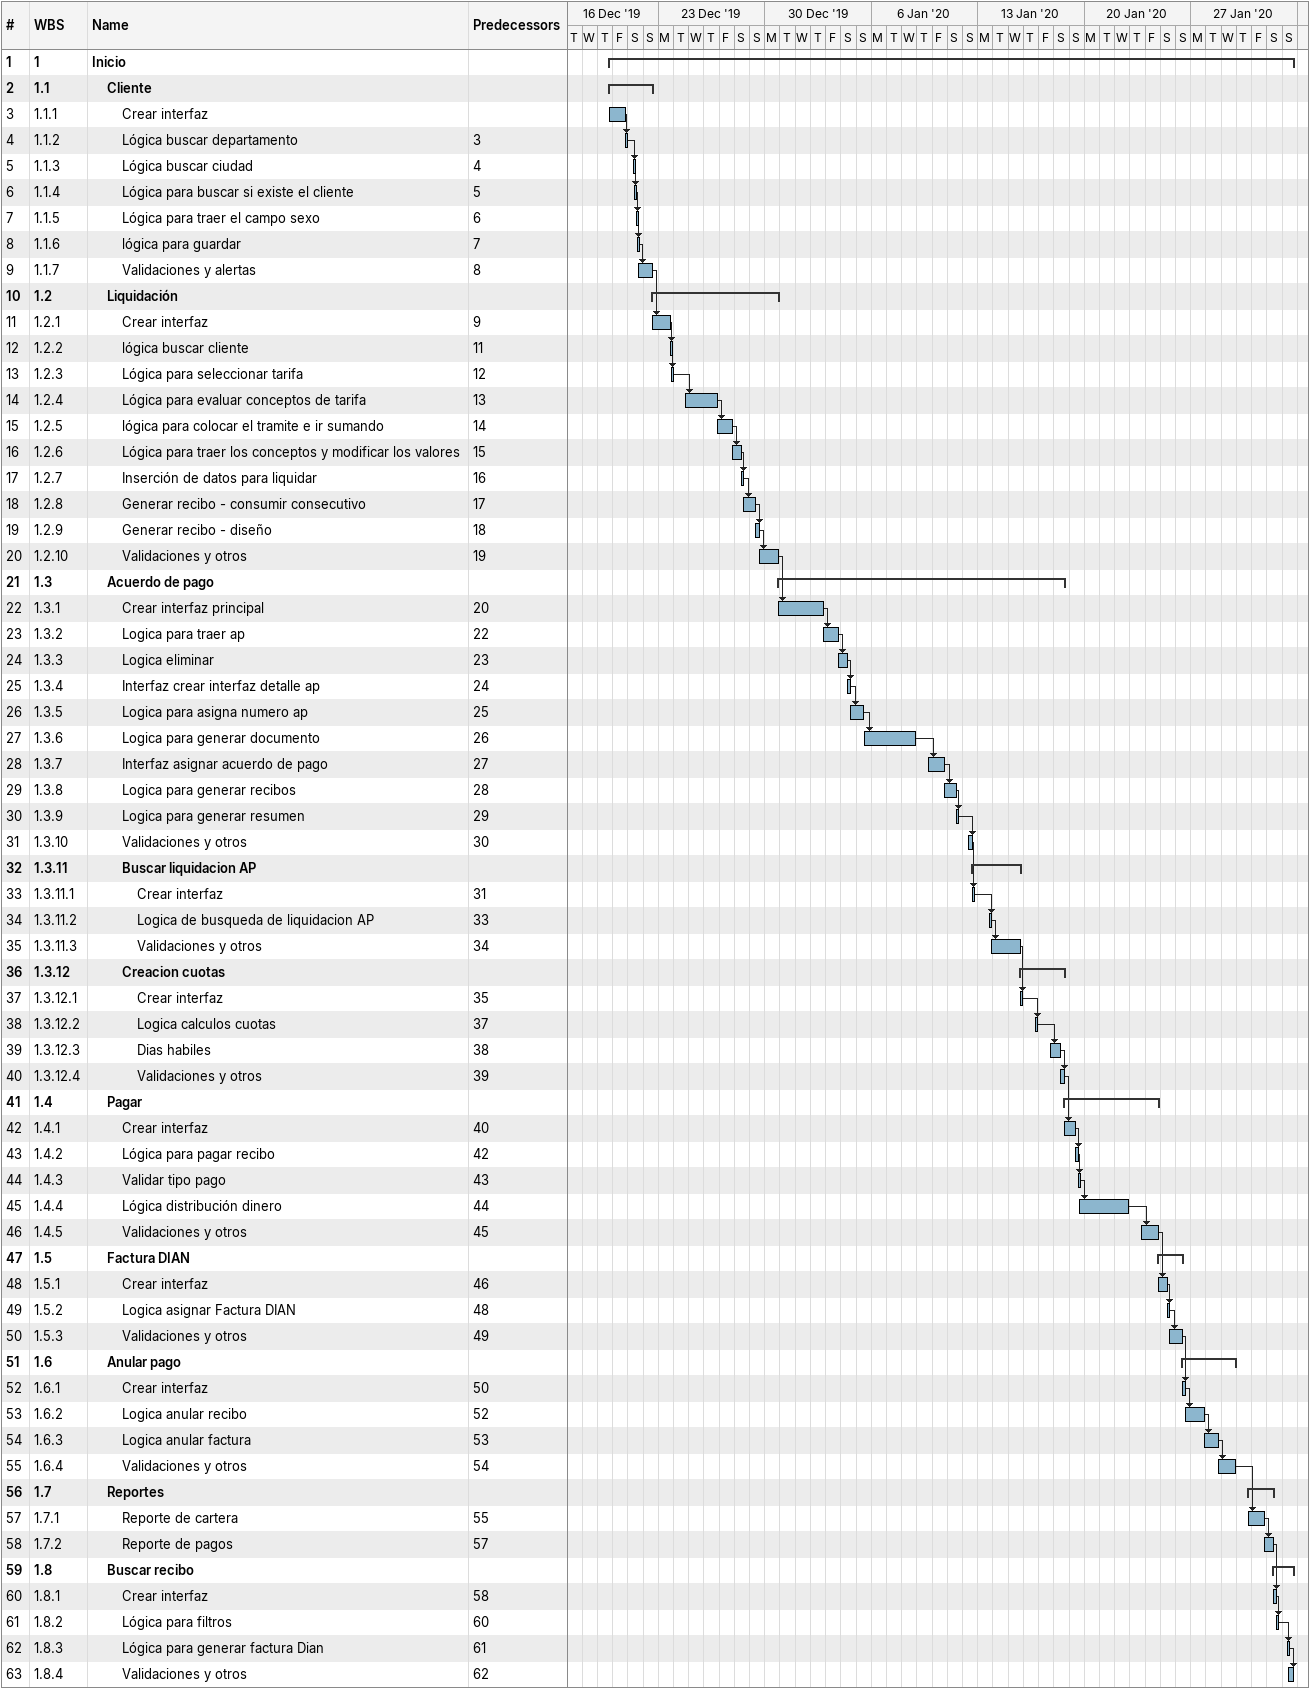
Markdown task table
| ID | WBS | Task | Start | Finish | Predecessors |
|---|---|---|---|---|---|
| 1 | 1 | **Inicio** | 2019-12-19 | 2020-02-02 |  |
| 2 | 1.1 | **Cliente** | 2019-12-19 | 2019-12-22 |  |
| 3 | 1.1.1 | Crear interfaz | 2019-12-19 | 2019-12-20 |  |
| 4 | 1.1.2 | Lógica buscar departamento | 2019-12-20 | 2019-12-20 | 3 |
| 5 | 1.1.3 | Lógica buscar ciudad | 2019-12-21 | 2019-12-21 | 4 |
| 6 | 1.1.4 | Lógica para buscar si existe el cliente | 2019-12-21 | 2019-12-21 | 5 |
| 7 | 1.1.5 | Lógica para traer el campo sexo | 2019-12-21 | 2019-12-21 | 6 |
| 8 | 1.1.6 | lógica para guardar | 2019-12-21 | 2019-12-21 | 7 |
| 9 | 1.1.7 | Validaciones y alertas | 2019-12-21 | 2019-12-22 | 8 |
| 10 | 1.2 | **Liquidación** | 2019-12-22 | 2019-12-30 |  |
| 11 | 1.2.1 | Crear interfaz | 2019-12-22 | 2019-12-23 | 9 |
| 12 | 1.2.2 | lógica buscar cliente | 2019-12-23 | 2019-12-23 | 11 |
| 13 | 1.2.3 | Lógica para seleccionar tarifa | 2019-12-23 | 2019-12-23 | 12 |
| 14 | 1.2.4 | Lógica para evaluar conceptos de tarifa | 2019-12-24 | 2019-12-26 | 13 |
| 15 | 1.2.5 | lógica para colocar el tramite e ir sumando | 2019-12-26 | 2019-12-27 | 14 |
| 16 | 1.2.6 | Lógica para traer los conceptos y modificar los valores | 2019-12-27 | 2019-12-28 | 15 |
| 17 | 1.2.7 | Inserción de datos para liquidar | 2019-12-28 | 2019-12-28 | 16 |
| 18 | 1.2.8 | Generar recibo - consumir consecutivo | 2019-12-28 | 2019-12-29 | 17 |
| 19 | 1.2.9 | Generar recibo - diseño | 2019-12-29 | 2019-12-29 | 18 |
| 20 | 1.2.10 | Validaciones y otros | 2019-12-29 | 2019-12-30 | 19 |
| 21 | 1.3 | **Acuerdo de pago** | 2019-12-30 | 2020-01-18 |  |
| 22 | 1.3.1 | Crear interfaz principal | 2019-12-30 | 2020-01-02 | 20 |
| 23 | 1.3.2 | Logica para traer ap | 2020-01-02 | 2020-01-03 | 22 |
| 24 | 1.3.3 | Logica eliminar | 2020-01-03 | 2020-01-04 | 23 |
| 25 | 1.3.4 | Interfaz crear interfaz detalle ap | 2020-01-04 | 2020-01-04 | 24 |
| 26 | 1.3.5 | Logica para asigna numero ap | 2020-01-04 | 2020-01-05 | 25 |
| 27 | 1.3.6 | Logica para generar documento | 2020-01-05 | 2020-01-08 | 26 |
| 28 | 1.3.7 | Interfaz asignar acuerdo de pago | 2020-01-09 | 2020-01-10 | 27 |
| 29 | 1.3.8 | Logica para generar recibos | 2020-01-10 | 2020-01-11 | 28 |
| 30 | 1.3.9 | Logica para generar resumen | 2020-01-11 | 2020-01-11 | 29 |
| 31 | 1.3.10 | Validaciones y otros | 2020-01-12 | 2020-01-12 | 30 |
| 32 | 1.3.11 | **Buscar liquidacion AP** | 2020-01-12 | 2020-01-15 |  |
| 33 | 1.3.11.1 | Crear interfaz | 2020-01-12 | 2020-01-12 | 31 |
| 34 | 1.3.11.2 | Logica de busqueda de liquidacion AP | 2020-01-13 | 2020-01-13 | 33 |
| 35 | 1.3.11.3 | Validaciones y otros | 2020-01-13 | 2020-01-15 | 34 |
| 36 | 1.3.12 | **Creacion cuotas** | 2020-01-15 | 2020-01-18 |  |
| 37 | 1.3.12.1 | Crear interfaz | 2020-01-15 | 2020-01-15 | 35 |
| 38 | 1.3.12.2 | Logica calculos cuotas | 2020-01-16 | 2020-01-16 | 37 |
| 39 | 1.3.12.3 | Dias habiles | 2020-01-17 | 2020-01-18 | 38 |
| 40 | 1.3.12.4 | Validaciones y otros | 2020-01-18 | 2020-01-18 | 39 |
| 41 | 1.4 | **Pagar** | 2020-01-18 | 2020-01-24 |  |
| 42 | 1.4.1 | Crear interfaz | 2020-01-18 | 2020-01-19 | 40 |
| 43 | 1.4.2 | Lógica para pagar recibo | 2020-01-19 | 2020-01-19 | 42 |
| 44 | 1.4.3 | Validar tipo pago | 2020-01-19 | 2020-01-19 | 43 |
| 45 | 1.4.4 | Lógica distribución dinero | 2020-01-19 | 2020-01-22 | 44 |
| 46 | 1.4.5 | Validaciones y otros | 2020-01-23 | 2020-01-24 | 45 |
| 47 | 1.5 | **Factura DIAN** | 2020-01-24 | 2020-01-26 |  |
| 48 | 1.5.1 | Crear interfaz | 2020-01-24 | 2020-01-25 | 46 |
| 49 | 1.5.2 | Logica asignar Factura DIAN | 2020-01-25 | 2020-01-25 | 48 |
| 50 | 1.5.3 | Validaciones y otros | 2020-01-25 | 2020-01-26 | 49 |
| 51 | 1.6 | **Anular pago** | 2020-01-26 | 2020-01-29 |  |
| 52 | 1.6.1 | Crear interfaz | 2020-01-26 | 2020-01-26 | 50 |
| 53 | 1.6.2 | Logica anular recibo | 2020-01-26 | 2020-01-27 | 52 |
| 54 | 1.6.3 | Logica anular factura | 2020-01-27 | 2020-01-28 | 53 |
| 55 | 1.6.4 | Validaciones y otros | 2020-01-28 | 2020-01-29 | 54 |
| 56 | 1.7 | **Reportes** | 2020-01-30 | 2020-02-01 |  |
| 57 | 1.7.1 | Reporte de cartera | 2020-01-30 | 2020-01-31 | 55 |
| 58 | 1.7.2 | Reporte de pagos | 2020-01-31 | 2020-02-01 | 57 |
| 59 | 1.8 | **Buscar recibo** | 2020-02-01 | 2020-02-02 |  |
| 60 | 1.8.1 | Crear interfaz | 2020-02-01 | 2020-02-01 | 58 |
| 61 | 1.8.2 | Lógica para filtros | 2020-02-01 | 2020-02-01 | 60 |
| 62 | 1.8.3 | Lógica para generar factura Dian | 2020-02-02 | 2020-02-02 | 61 |
| 63 | 1.8.4 | Validaciones y otros | 2020-02-02 | 2020-02-02 | 62 |
